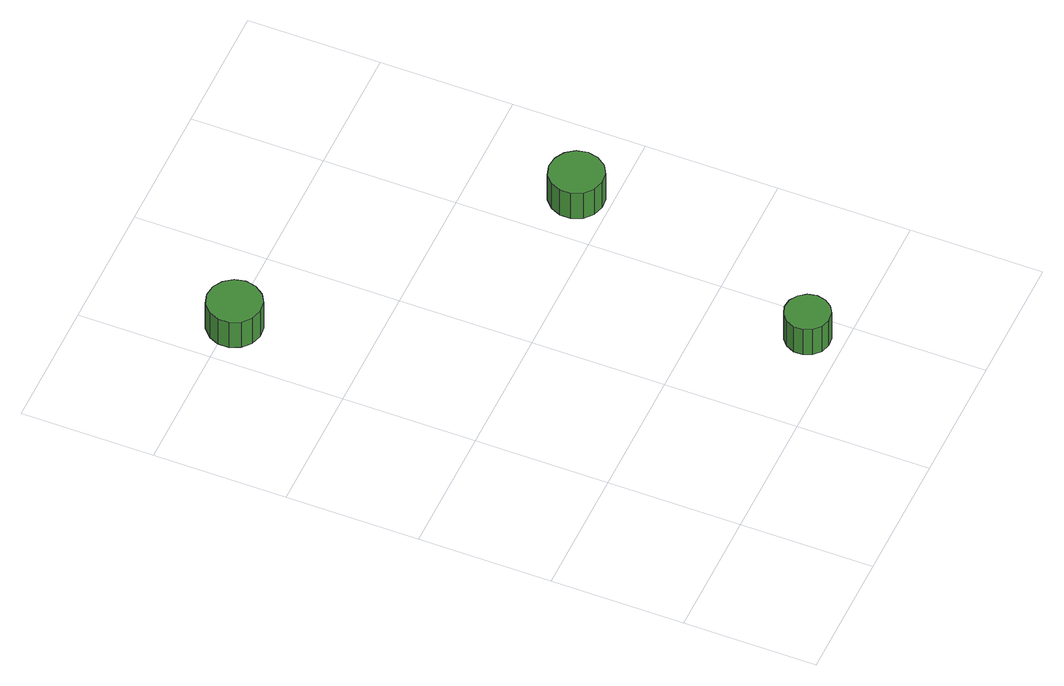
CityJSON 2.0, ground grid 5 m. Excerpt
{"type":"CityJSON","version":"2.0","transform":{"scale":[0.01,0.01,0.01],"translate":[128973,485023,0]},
"CityObjects":{
"tree1":{"type":"SolitaryVegetationObject","attributes":{"function":"something"},"geometry":[{"type":"MultiSurface","lod":"1","boundaries":[[[0,1,2,3,4,5,6,7,8,9,10,11,12,13,14]],[[15,16,17,18,19,20,21,22,23,24,25,26,27,28,29]],[[0,29,28,1]],[[1,28,27,2]],[[2,27,26,3]],[[3,26,25,4]],[[4,25,24,5]],[[5,24,23,6]],[[6,23,22,7]],[[7,22,21,8]],[[8,21,20,9]],[[9,20,19,10]],[[10,19,18,11]],[[11,18,17,12]],[[12,17,16,13]],[[13,16,15,14]],[[14,15,29,0]]]}]},
"tree2":{"type":"SolitaryVegetationObject","attributes":{"function":"something"},"geometry":[{"type":"MultiSurface","lod":"1","boundaries":[[[30,31,32,33,34,35,36,37,38,39,40,41,42,43,44]],[[45,46,47,48,49,50,51,52,53,54,55,56,57,58,59]],[[30,59,58,31]],[[31,58,57,32]],[[32,57,56,33]],[[33,56,55,34]],[[34,55,54,35]],[[35,54,53,36]],[[36,53,52,37]],[[37,52,51,38]],[[38,51,50,39]],[[39,50,49,40]],[[40,49,48,41]],[[41,48,47,42]],[[42,47,46,43]],[[43,46,45,44]],[[44,45,59,30]]]}]},
"tree3":{"type":"SolitaryVegetationObject","attributes":{"function":"something"},"geometry":[{"type":"MultiSurface","lod":"1","boundaries":[[[60,61,62,63,64,65,66,67,68,69,70,71,72,73,74]],[[75,76,77,78,79,80,81,82,83,84,85,86,87,88,89]],[[60,89,88,61]],[[61,88,87,62]],[[62,87,86,63]],[[63,86,85,64]],[[64,85,84,65]],[[65,84,83,66]],[[66,83,82,67]],[[67,82,81,68]],[[68,81,80,69]],[[69,80,79,70]],[[70,79,78,71]],[[71,78,77,72]],[[72,77,76,73]],[[73,76,75,74]],[[74,75,89,60]]]}]}
},
"vertices":[
[270,1981,192],[261,2022,192],[236,2056,192],[200,2077,192],[158,2082,192],[118,2069,192],[86,2040,192],[69,2002,192],[69,1960,192],[86,1921,192],[118,1893,192],[158,1880,192],[200,1884,192],[236,1906,192],[261,1940,192],[261,1940,63],[236,1906,63],[200,1884,63],[158,1880,63],[118,1893,63],[86,1921,63],[69,1960,63],[69,2002,63],[86,2040,63],[118,2069,63],[158,2082,63],[200,2077,63],[236,2056,63],[261,2022,63],[270,1981,63],
[931,108,259],[923,142,259],[903,170,259],[873,188,259],[838,192,259],[805,181,259],[779,157,259],[764,125,259],[764,91,259],[779,59,259],[805,35,259],[838,24,259],[873,28,259],[903,46,259],[923,74,259],[923,74,130],[903,46,130],[873,28,130],[838,24,130],[805,35,130],[779,59,130],[764,91,130],[764,125,130],[779,157,130],[805,181,130],[838,192,130],[873,188,130],[903,170,130],[923,142,130],[931,108,130],
[1274,1119,213],[1265,1160,213],[1240,1194,213],[1203,1215,213],[1162,1220,213],[1121,1207,213],[1090,1178,213],[1073,1140,213],[1073,1098,213],[1090,1059,213],[1121,1031,213],[1162,1018,213],[1203,1022,213],[1240,1043,213],[1265,1078,213],[1265,1078,84],[1240,1043,84],[1203,1022,84],[1162,1018,84],[1121,1031,84],[1090,1059,84],[1073,1098,84],[1073,1140,84],[1090,1178,84],[1121,1207,84],[1162,1220,84],[1203,1215,84],[1240,1194,84],[1265,1160,84],[1274,1119,84]
]}
